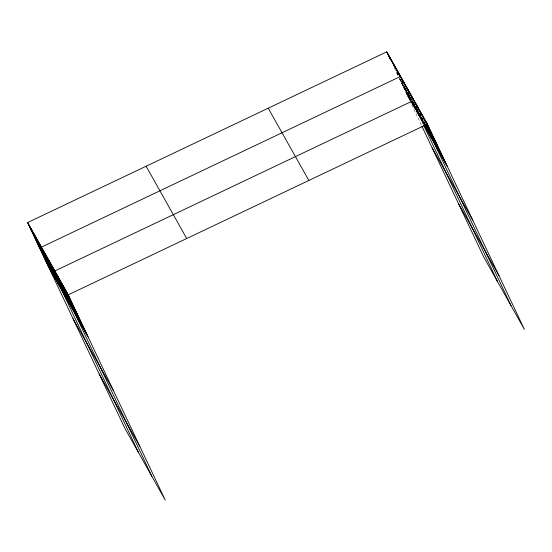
<?xml version="1.0" encoding="UTF-8"?>
<svg xmlns="http://www.w3.org/2000/svg" width="552" height="552" viewBox="0 0 552 552"><rect width="100%" height="100%" fill="white"/><g stroke="black" fill="none" stroke-linecap="round" stroke-linejoin="round"><path stroke-width="0.41" stroke-dasharray="2.76 2.07" d="M406.672 93.999L410.619 101.016L401.2 81.096M411.606 102.775L423.57 124.076L413.068 101.858M424.039 121.274L425.13 123.572M424.095 121.737L424.819 123.268M421.983 117.604L424.874 123.738M419.865 113.47L424.571 123.434M419.92 113.94L424.267 123.13M419.251 112.87L424.322 123.593M417.133 108.737L424.378 124.055M416.463 107.668L424.433 124.524M415.794 106.598L424.129 124.221M413.676 102.465L423.819 123.917M413.738 102.927L423.874 124.379M410.95 97.725L412.033 100.022M412.399 100.788L422.535 122.24M412.813 102.023L421.507 120.405M408.887 94.054L411.785 100.188M412.144 100.954L423.384 124.724M408.266 93.067L409.349 95.365M409.715 96.131L411.523 99.96M411.889 100.726L419.492 116.817M408.004 92.846L411.261 99.74M412.71 102.803L418.506 115.064M408.101 93.385L411.364 100.285M411.723 101.05L417.519 113.305M406.031 89.334L411.102 100.057M412.551 103.12L416.532 111.552M405.403 88.341L411.199 100.602M411.564 101.368L415.546 109.793M404.423 86.588L410.936 100.381M411.302 101.147L414.559 108.04M401.987 81.765L413.572 106.288M401.359 80.778L410.778 100.699M411.137 101.465L412.586 104.528M401.097 80.557L410.515 100.478M399.855 78.577L409.632 99.263M397.054 72.988L398.144 75.293M399.593 78.356L408.646 97.511M396.791 72.767L398.24 75.831M399.689 78.895L407.659 95.751M394.356 67.951L397.978 75.61M399.427 78.674L421.576 125.532"/><path stroke-width="0.83" d="M27.6 222.559L68.206 294.844L165.248 500.14L124.642 427.862L27.6 222.559L386.752 51.86L427.358 124.138L524.4 329.44L483.793 257.156L421.942 126.305M68.206 294.844L427.358 124.138M424.598 125.911L447.272 166.276M432.126 147.839L472.726 220.124M458.346 203.315L498.946 275.593M268.231 108.192L308.837 180.469M146.121 166.228L186.721 238.512M47.52 264.705L88.12 336.982M72.968 318.545L113.574 390.823M99.194 374.014L139.794 446.299M426.323 122.302L446.244 164.441M425.295 120.467L445.216 162.612M424.267 118.639L444.181 160.777M423.232 116.803L425.047 120.633M425.771 122.165L443.152 158.941M422.204 114.968L424.736 120.329M426.551 124.159L442.124 157.106M421.169 113.132L424.433 120.025M426.241 123.855L441.089 155.271M420.141 111.297L422.314 115.892M426.296 124.324L440.061 153.435M419.113 109.462L421.645 114.823M426.351 124.786L439.026 151.6M418.078 107.626L420.617 112.987M426.047 124.483L437.998 149.764M417.05 105.791L419.582 111.152M425.744 124.179L436.97 147.929M416.022 103.955L418.913 110.083M425.799 124.642L435.935 146.094M414.987 102.12L416.801 105.95M425.488 124.338L434.907 144.258M416.857 106.419L413.959 100.285L54.807 270.991L151.848 476.286M425.544 124.807L511 305.587M412.924 98.449L415.097 103.051M425.24 124.504L432.844 140.594M411.896 96.621L414.069 101.216M425.295 124.966L431.816 138.759M410.867 94.785L413.4 100.147M424.992 124.662L430.781 136.924M409.832 92.95L412.372 98.311M425.047 125.125L429.753 135.088M408.804 91.115L411.702 97.242M424.736 124.821L428.725 133.253M407.776 89.279L409.584 93.109M424.792 125.29L427.69 131.417M406.741 87.444L409.28 92.805M424.488 124.987L426.661 129.582M405.713 85.608L408.97 92.501M424.184 124.683L425.633 127.747M404.678 83.773L406.852 88.368M403.65 81.938L406.907 88.837M402.622 80.102L405.154 85.47M401.587 78.267L404.126 83.635M403.457 82.565L400.559 76.431L41.407 247.137L138.448 452.433M423.75 125.497L497.6 281.734M399.572 74.679L402.104 80.04M398.585 72.926L400.759 77.521M397.599 71.167L400.138 76.528M396.612 69.414L399.151 74.775M395.625 67.654L397.44 71.491M394.639 65.902L397.902 72.795M393.659 64.149L395.825 68.745M392.672 62.39L395.204 67.751M391.685 60.637L394.218 65.998M390.699 58.878L392.506 62.714M389.712 57.125L391.885 61.72M388.725 55.372L390.899 59.968M387.739 53.613L390.271 58.974M386.752 51.86L389.65 57.988M67.171 293.008L87.092 335.147M66.143 291.173L86.064 333.311M65.108 289.338L85.029 331.476M64.08 287.502L84.001 329.641M63.052 285.667L82.966 327.805M62.017 283.832L81.938 325.977M60.989 282.003L80.909 324.141M59.961 280.168L79.874 322.306M58.926 278.332L78.846 320.47M57.898 276.497L77.818 318.635M56.863 274.661L76.783 316.8M55.835 272.826L75.755 314.964M53.772 269.155L73.692 311.293M52.744 267.32L72.664 309.458M51.715 265.484L71.629 307.623M50.68 263.649L70.601 305.787M49.652 261.814L69.573 303.959M48.617 259.985L68.538 302.123M47.589 258.15L67.51 300.288M46.561 256.314L66.475 298.453M45.526 254.479L65.446 296.617M44.498 252.643L64.418 294.782M43.463 250.808L63.383 292.946M42.435 248.973L62.355 291.111M40.42 245.385L60.34 287.523M39.433 243.625L59.354 285.763M38.447 241.873L58.367 284.011M37.46 240.113L57.38 282.258M36.473 238.36L56.394 280.499M35.487 236.608L55.407 278.746M34.5 234.848L54.42 276.987M33.513 233.096L53.434 275.234M32.533 231.336L52.447 273.481M31.547 229.584L51.46 271.722M30.56 227.831L50.48 269.969M29.573 226.072L49.494 268.21M28.587 224.319L48.507 266.457"/></g></svg>
